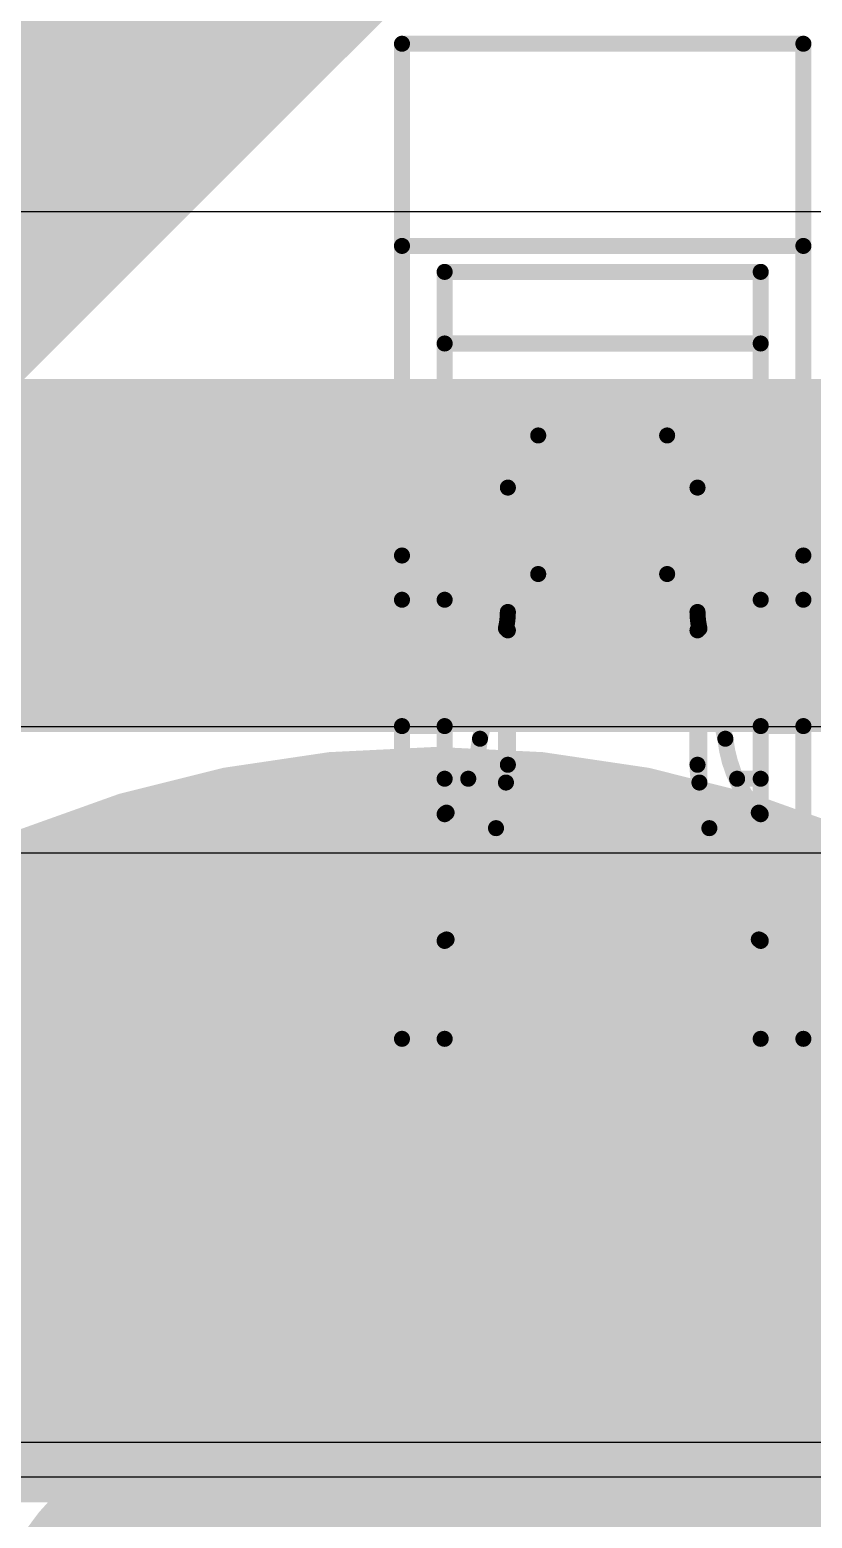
# Model space of a CAD drawing. Header units: inches. Extents: x -6 to 5433, y -4 to 5447.
# Drawn here: x 20.827 to 21.446, y 29.908 to 31.086 of the extents above; entities that cross this region are included whole.
import ezdxf

# ---------------------------------------------------------------- set-up
doc = ezdxf.new("R2010")
doc.units = ezdxf.units.IN
for name, color, linetype in [('Bottom Layer', 5, 'Continuous'), ('Ground', 16, 'Continuous'), ('Mechanical 4', 56, 'Continuous'), ('Power', 76, 'Continuous'), ('Top Layer', 1, 'Continuous')]:
    doc.layers.add(name, color=color, linetype=linetype)

msp = doc.modelspace()

# ---------------------------------------------------------------- linework, layer by layer
at = {"layer": 'Bottom Layer'}
for points in [[(20.94840108, 31.2949463, 0.508, 0.508, 0), (20.94840108, 33.13365484, 0.508, 0.508, 0)], [(20.54516338, 30.8917086, 0.508, 0.508, 0), (20.94840108, 31.2949463, 0.508, 0.508, 0)], [(20.42418064, 29.65487592, 0.2794, 0.2794, -0.9999999999999999), (21.87198064, 29.65487592, 0.2794, 0.2794, 0)], [(20.88138064, 29.65487592, 0.2794, 0.2794, -0.9999999999999999), (21.41478064, 29.65487592, 0.2794, 0.2794, 0)]]:
    msp.add_lwpolyline(points, format="xyseb", dxfattribs=at)
msp.add_lwpolyline([(20.82140108, 31.2949463, 0.254, 0.254, 1), (21.07540108, 31.2949463, 0.254, 0.254, 1)], format="xyseb", close=True, dxfattribs=at)
msp.add_lwpolyline([(20.82140108, 31.2949463, 0.254, 0.254, 1), (21.07540108, 31.2949463, 0.254, 0.254, 1)], format="xyseb", close=True, dxfattribs=at)
at = {"layer": 'Ground'}
msp.add_line((21.86890724, 30.53432806), (20.21764308, 30.53432806), dxfattribs=at)
for points in [[(20.21763038, 30.32714788, 0.1524, 0.1524, 0), (21.91110934, 30.32714788, 0.1524, 0.1524, 0)], [(20.3544043, 29.99694788, 0.1524, 0.1524, 0), (23.57727314, 29.99694788, 0.1524, 0.1524, 0)]]:
    msp.add_lwpolyline(points, format="xyseb", dxfattribs=at)
at = {"layer": 'Mechanical 4'}
for points in [[(21.1211541, 31.07494674, 0.0127, 0.0127, 0), (21.4386541, 31.07494674, 0.0127, 0.0127, 0)], [(21.1211541, 30.28744514, 0.0127, 0.0127, 0), (21.1211541, 31.07494674, 0.0127, 0.0127, 0)], [(21.4386541, 30.66994628, 0.0127, 0.0127, 0), (21.4386541, 31.07494674, 0.0127, 0.0127, 0)], [(21.1211541, 30.91494452, 0.0127, 0.0127, 0), (21.4386541, 30.91494452, 0.0127, 0.0127, 0)], [(21.15490562, 30.89440862, 0.0127, 0.0127, 0), (21.40490512, 30.89440862, 0.0127, 0.0127, 0)], [(21.15490562, 30.28744514, 0.0127, 0.0127, 0), (21.15490562, 30.89440862, 0.0127, 0.0127, 0)], [(21.40490512, 30.28744514, 0.0127, 0.0127, 0), (21.40490512, 30.89440862, 0.0127, 0.0127, 0)], [(21.15490562, 30.83773868, 0.0127, 0.0127, 0), (21.40490512, 30.83773868, 0.0127, 0.0127, 0)], [(21.20490552, 30.72369522, 0.0127, 0.0127, -0.2473774344944057), (21.2289136, 30.76494482, 0.0127, 0.0127, 0)], [(21.22891614, 30.76494482, 0.0127, 0.0127, 0), (21.3308946, 30.76494482, 0.0127, 0.0127, 0)], [(21.22891614, 30.65528286, 0.0127, 0.0127, 0), (21.22891614, 30.76494482, 0.0127, 0.0127, 0)], [(21.3308946, 30.65528286, 0.0127, 0.0127, 0), (21.3308946, 30.76494482, 0.0127, 0.0127, 0)], [(21.33089714, 30.76494482, 0.0127, 0.0127, -0.2473774344948686), (21.35490522, 30.72369522, 0.0127, 0.0127, 0)], [(21.20490552, 30.50434844, 0.0127, 0.0127, 0), (21.20490552, 30.72369522, 0.0127, 0.0127, 0)], [(21.35490522, 30.50434844, 0.0127, 0.0127, 0), (21.35490522, 30.72369522, 0.0127, 0.0127, 0)], [(20.8036541, 30.66994628, 0.0127, 0.0127, 0), (21.1211541, 30.66994628, 0.0127, 0.0127, 0)], [(21.4386541, 30.66994628, 0.0127, 0.0127, 0), (21.7561541, 30.66994628, 0.0127, 0.0127, 0)], [(21.4386541, 30.28744514, 0.0127, 0.0127, 0), (21.4386541, 30.66994628, 0.0127, 0.0127, 0)], [(21.20490552, 30.61071348, 0.0127, 0.0127, -0.2374800627721871), (21.2289136, 30.6552854, 0.0127, 0.0127, 0)], [(21.22891614, 30.65528286, 0.0127, 0.0127, 0), (21.3308946, 30.65528286, 0.0127, 0.0127, 0)], [(21.33089714, 30.6552854, 0.0127, 0.0127, -0.2374800627721868), (21.35490522, 30.61071348, 0.0127, 0.0127, 0)], [(21.1211541, 30.63494508, 0.0127, 0.0127, 0), (21.15490562, 30.63494508, 0.0127, 0.0127, 0)], [(21.40490512, 30.63494508, 0.0127, 0.0127, 0), (21.4386541, 30.63494508, 0.0127, 0.0127, 0)], [(21.20490552, 30.62525752, 0.0127, 0.0127, -0.05786385222271111), (21.2033866, 30.61223494, 0.0127, 0.0127, 0)], [(21.35642414, 30.61223494, 0.0127, 0.0127, -0.057863852222711), (21.35490522, 30.62525752, 0.0127, 0.0127, 0)], [(21.1828634, 30.5249453, 0.0127, 0.0127, 0), (21.2033866, 30.61223494, 0.0127, 0.0127, 0)], [(21.2033866, 30.49027684, 0.0127, 0.0127, 0), (21.2033866, 30.61223494, 0.0127, 0.0127, 0)], [(21.35642414, 30.61223494, 0.0127, 0.0127, 0), (21.3769448, 30.5249453, 0.0127, 0.0127, 0)], [(21.35642414, 30.49027684, 0.0127, 0.0127, 0), (21.35642414, 30.61223494, 0.0127, 0.0127, 0)], [(21.1211541, 30.53494528, 0.0127, 0.0127, 0), (21.15490562, 30.53494528, 0.0127, 0.0127, 0)], [(21.40490512, 30.53494528, 0.0127, 0.0127, 0), (21.4386541, 30.53494528, 0.0127, 0.0127, 0)], [(21.18286594, 30.52494784, 0.0127, 0.0127, -0.1625906327552088), (21.15642454, 30.46645418, 0.0127, 0.0127, 0)], [(21.4033862, 30.46645418, 0.0127, 0.0127, -0.1625906327552086), (21.3769448, 30.52494784, 0.0127, 0.0127, 0)], [(21.20490552, 30.50434844, 0.0127, 0.0127, -0.05365793627864512), (21.2033866, 30.49027684, 0.0127, 0.0127, 0)], [(21.35642414, 30.49027684, 0.0127, 0.0127, -0.05365793627864524), (21.35490522, 30.50434844, 0.0127, 0.0127, 0)], [(21.15490562, 30.49328166, 0.0127, 0.0127, 0), (21.173567, 30.49328166, 0.0127, 0.0127, 0)], [(21.38624374, 30.49328166, 0.0127, 0.0127, 0), (21.40490512, 30.49328166, 0.0127, 0.0127, 0)], [(21.19553292, 30.45417836, 0.0127, 0.0127, 0), (21.2033866, 30.49027684, 0.0127, 0.0127, 0)], [(21.35642414, 30.49027684, 0.0127, 0.0127, 0), (21.36427782, 30.45417836, 0.0127, 0.0127, 0)], [(21.15490562, 30.46521466, 0.0127, 0.0127, -0.01102176108540716), (21.15494118, 30.46530102, 0.0127, 0.0127, 0)], [(21.15494118, 30.46530102, 0.0127, 0.0127, -0.02840440602319793), (21.1549869, 30.46538992, 0.0127, 0.0127, 0)], [(21.1549869, 30.46538992, 0.0127, 0.0127, -0.03504147040441317), (21.15505294, 30.46548644, 0.0127, 0.0127, 0)], [(21.15505294, 30.46548644, 0.0127, 0.0127, -0.0323185831654409), (21.155152, 30.46559312, 0.0127, 0.0127, 0)], [(21.155152, 30.46559312, 0.0127, 0.0127, -0.02446223675801923), (21.15528916, 30.4657125, 0.0127, 0.0127, 0)], [(21.1552917, 30.46570996, 0.0127, 0.0127, -0.01372918961488911), (21.1554695, 30.46584458, 0.0127, 0.0127, 0)], [(21.1554695, 30.46584458, 0.0127, 0.0127, -0.008119992792828714), (21.15568032, 30.46598682, 0.0127, 0.0127, 0)], [(21.15567778, 30.46598936, 0.0127, 0.0127, -0.004820635651863784), (21.155914, 30.46613922, 0.0127, 0.0127, 0)], [(21.155914, 30.46613922, 0.0127, 0.0127, 0), (21.15642454, 30.46645418, 0.0127, 0.0127, 0)], [(21.15642454, 30.36607592, 0.0127, 0.0127, 0), (21.15642454, 30.46645418, 0.0127, 0.0127, 0)], [(21.4033862, 30.46645418, 0.0127, 0.0127, 0), (21.4036529, 30.46629416, 0.0127, 0.0127, 0)], [(21.4033862, 30.36607592, 0.0127, 0.0127, 0), (21.4033862, 30.46645418, 0.0127, 0.0127, 0)], [(21.4036529, 30.46629416, 0.0127, 0.0127, 0), (21.40391198, 30.46613414, 0.0127, 0.0127, 0)], [(21.40390944, 30.4661316, 0.0127, 0.0127, -0.006054857906953654), (21.4041482, 30.46598174, 0.0127, 0.0127, 0)], [(21.40415074, 30.46598428, 0.0127, 0.0127, -0.01073696925297648), (21.40435648, 30.46584204, 0.0127, 0.0127, 0)], [(21.40435648, 30.4658395, 0.0127, 0.0127, -0.01856237098819668), (21.40452158, 30.4657125, 0.0127, 0.0127, 0)], [(21.40452158, 30.46571504, 0.0127, 0.0127, -0.02338621053390174), (21.40464604, 30.4655982, 0.0127, 0.0127, 0)], [(21.40464604, 30.46559565999999, 0.0127, 0.0127, -0.05432145119542688), (21.40480606, 30.465395, 0.0127, 0.0127, 0)], [(21.4048086, 30.46539754, 0.0127, 0.0127, -0.02859688059163642), (21.40490766, 30.46521466, 0.0127, 0.0127, 0)], [(21.19553292, 30.4541809, 0.0127, 0.0127, -0.1798939642534223), (21.15642454, 30.36607592, 0.0127, 0.0127, 0)], [(21.19553292, 30.45417836, 0.0127, 0.0127, 0), (21.36427782, 30.45417836, 0.0127, 0.0127, 0)], [(21.4033862, 30.36607592, 0.0127, 0.0127, -0.1798939642534224), (21.36427782, 30.4541809, 0.0127, 0.0127, 0)], [(21.15490562, 30.36514628, 0.0127, 0.0127, -0.01323430968245836), (21.15494118, 30.36521231999999, 0.0127, 0.0127, 0)], [(21.15490562, 30.36494562, 0.0127, 0.0127, 0), (21.40490512, 30.36494562, 0.0127, 0.0127, 0)], [(21.15494118, 30.36521231999999, 0.0127, 0.0127, -0.03268862898891936), (21.1549869, 30.36528089999999, 0.0127, 0.0127, 0)], [(21.1549869, 30.36527582, 0.0127, 0.0127, -0.03744583036503331), (21.15505294, 30.36534948, 0.0127, 0.0127, 0)], [(21.15505294, 30.36534948, 0.0127, 0.0127, -0.03188120457604582), (21.155152, 30.36542822, 0.0127, 0.0127, 0)], [(21.15514946, 30.36543076, 0.0127, 0.0127, -0.02261994750720471), (21.15528916, 30.3655222, 0.0127, 0.0127, 0)], [(21.15528916, 30.36551966, 0.0127, 0.0127, -0.01220889246179333), (21.15546696, 30.36561872, 0.0127, 0.0127, 0)], [(21.15546696, 30.36561872, 0.0127, 0.0127, -0.007070305375616081), (21.15567778, 30.3657254, 0.0127, 0.0127, 0)], [(21.15567778, 30.3657254, 0.0127, 0.0127, 0), (21.155914, 30.3658397, 0.0127, 0.0127, 0)], [(21.155914, 30.3658397, 0.0127, 0.0127, 0), (21.15642454, 30.36607592, 0.0127, 0.0127, 0)], [(21.4033862, 30.36607592, 0.0127, 0.0127, 0), (21.4036529, 30.365954, 0.0127, 0.0127, 0)], [(21.4036529, 30.365954, 0.0127, 0.0127, 0), (21.40391198, 30.36583716, 0.0127, 0.0127, 0)], [(21.40391198, 30.36583716, 0.0127, 0.0127, -0.005205334033138198), (21.40415074, 30.3657254, 0.0127, 0.0127, 0)], [(21.4041482, 30.36572286, 0.0127, 0.0127, -0.009375622349205713), (21.40435394, 30.36561618, 0.0127, 0.0127, 0)], [(21.40435394, 30.36561618, 0.0127, 0.0127, -0.01668702490975472), (21.40452158, 30.36551966, 0.0127, 0.0127, 0)], [(21.40452158, 30.36551966, 0.0127, 0.0127, -0.02199391698941086), (21.40464604, 30.3654333, 0.0127, 0.0127, 0)], [(21.4046435, 30.3654333, 0.0127, 0.0127, -0.02675089175309292), (21.40473748, 30.36535456, 0.0127, 0.0127, 0)], [(21.40474002, 30.36535456, 0.0127, 0.0127, -0.02828763810081745), (21.4048086, 30.36528344, 0.0127, 0.0127, 0)], [(21.4048086, 30.36528344, 0.0127, 0.0127, -0.03260546149608672), (21.40490512, 30.36514628, 0.0127, 0.0127, 0)], [(21.1211541, 30.28744514, 0.0127, 0.0127, 0), (21.4386541, 30.28744514, 0.0127, 0.0127, 0)]]:
    msp.add_lwpolyline(points, format="xyseb", dxfattribs=at)
for points in [[(21.1179791, 31.07494674, 0.00635, 0.00635, 1), (21.1243291, 31.07494674, 0.00635, 0.00635, 1)], [(21.1179791, 31.07494674, 0.00635, 0.00635, 1), (21.1243291, 31.07494674, 0.00635, 0.00635, 1)], [(21.4354791, 31.07494674, 0.00635, 0.00635, 1), (21.4418291, 31.07494674, 0.00635, 0.00635, 1)], [(21.4354791, 31.07494674, 0.00635, 0.00635, 1), (21.4418291, 31.07494674, 0.00635, 0.00635, 1)], [(21.1179791, 30.91494452, 0.00635, 0.00635, 1), (21.1243291, 30.91494452, 0.00635, 0.00635, 1)], [(21.4354791, 30.91494452, 0.00635, 0.00635, 1), (21.4418291, 30.91494452, 0.00635, 0.00635, 1)], [(21.15173062, 30.89440862, 0.00635, 0.00635, 1), (21.15808062, 30.89440862, 0.00635, 0.00635, 1)], [(21.15173062, 30.89440862, 0.00635, 0.00635, 1), (21.15808062, 30.89440862, 0.00635, 0.00635, 1)], [(21.40173012, 30.89440862, 0.00635, 0.00635, 1), (21.40808012, 30.89440862, 0.00635, 0.00635, 1)], [(21.40173012, 30.89440862, 0.00635, 0.00635, 1), (21.40808012, 30.89440862, 0.00635, 0.00635, 1)], [(21.15173062, 30.83773868, 0.00635, 0.00635, 1), (21.15808062, 30.83773868, 0.00635, 0.00635, 1)], [(21.40173012, 30.83773868, 0.00635, 0.00635, 1), (21.40808012, 30.83773868, 0.00635, 0.00635, 1)], [(21.2257386, 30.76494482, 0.00635, 0.00635, 1), (21.2320886, 30.76494482, 0.00635, 0.00635, 1)], [(21.22574114, 30.76494482, 0.00635, 0.00635, 1), (21.23209114, 30.76494482, 0.00635, 0.00635, 1)], [(21.22574114, 30.76494482, 0.00635, 0.00635, 1), (21.23209114, 30.76494482, 0.00635, 0.00635, 1)], [(21.3277196, 30.76494482, 0.00635, 0.00635, 1), (21.3340696, 30.76494482, 0.00635, 0.00635, 1)], [(21.3277196, 30.76494482, 0.00635, 0.00635, 1), (21.3340696, 30.76494482, 0.00635, 0.00635, 1)], [(21.32772214, 30.76494482, 0.00635, 0.00635, 1), (21.33407214, 30.76494482, 0.00635, 0.00635, 1)], [(21.20173052, 30.72369522, 0.00635, 0.00635, 1), (21.20808052, 30.72369522, 0.00635, 0.00635, 1)], [(21.20173052, 30.72369522, 0.00635, 0.00635, 1), (21.20808052, 30.72369522, 0.00635, 0.00635, 1)], [(21.35173022, 30.72369522, 0.00635, 0.00635, 1), (21.35808022, 30.72369522, 0.00635, 0.00635, 1)], [(21.35173022, 30.72369522, 0.00635, 0.00635, 1), (21.35808022, 30.72369522, 0.00635, 0.00635, 1)], [(21.1179791, 30.66994628, 0.00635, 0.00635, 1), (21.1243291, 30.66994628, 0.00635, 0.00635, 1)], [(21.4354791, 30.66994628, 0.00635, 0.00635, 1), (21.4418291, 30.66994628, 0.00635, 0.00635, 1)], [(21.4354791, 30.66994628, 0.00635, 0.00635, 1), (21.4418291, 30.66994628, 0.00635, 0.00635, 1)], [(21.4354791, 30.66994628, 0.00635, 0.00635, 1), (21.4418291, 30.66994628, 0.00635, 0.00635, 1)], [(21.2257386, 30.6552854, 0.00635, 0.00635, 1), (21.2320886, 30.6552854, 0.00635, 0.00635, 1)], [(21.22574114, 30.65528286, 0.00635, 0.00635, 1), (21.23209114, 30.65528286, 0.00635, 0.00635, 1)], [(21.22574114, 30.65528286, 0.00635, 0.00635, 1), (21.23209114, 30.65528286, 0.00635, 0.00635, 1)], [(21.3277196, 30.65528286, 0.00635, 0.00635, 1), (21.3340696, 30.65528286, 0.00635, 0.00635, 1)], [(21.3277196, 30.65528286, 0.00635, 0.00635, 1), (21.3340696, 30.65528286, 0.00635, 0.00635, 1)], [(21.32772214, 30.6552854, 0.00635, 0.00635, 1), (21.33407214, 30.6552854, 0.00635, 0.00635, 1)], [(21.1179791, 30.63494508, 0.00635, 0.00635, 1), (21.1243291, 30.63494508, 0.00635, 0.00635, 1)], [(21.15173062, 30.63494508, 0.00635, 0.00635, 1), (21.15808062, 30.63494508, 0.00635, 0.00635, 1)], [(21.40173012, 30.63494508, 0.00635, 0.00635, 1), (21.40808012, 30.63494508, 0.00635, 0.00635, 1)], [(21.4354791, 30.63494508, 0.00635, 0.00635, 1), (21.4418291, 30.63494508, 0.00635, 0.00635, 1)], [(21.20173052, 30.62525752, 0.00635, 0.00635, 1), (21.20808052, 30.62525752, 0.00635, 0.00635, 1)], [(21.35173022, 30.62525752, 0.00635, 0.00635, 1), (21.35808022, 30.62525752, 0.00635, 0.00635, 1)], [(21.2002116, 30.61223494, 0.00635, 0.00635, 1), (21.2065616, 30.61223494, 0.00635, 0.00635, 1)], [(21.2002116, 30.61223494, 0.00635, 0.00635, 1), (21.2065616, 30.61223494, 0.00635, 0.00635, 1)], [(21.2002116, 30.61223494, 0.00635, 0.00635, 1), (21.2065616, 30.61223494, 0.00635, 0.00635, 1)], [(21.20173052, 30.61071348, 0.00635, 0.00635, 1), (21.20808052, 30.61071348, 0.00635, 0.00635, 1)], [(21.35173022, 30.61071348, 0.00635, 0.00635, 1), (21.35808022, 30.61071348, 0.00635, 0.00635, 1)], [(21.35324914, 30.61223494, 0.00635, 0.00635, 1), (21.35959914, 30.61223494, 0.00635, 0.00635, 1)], [(21.35324914, 30.61223494, 0.00635, 0.00635, 1), (21.35959914, 30.61223494, 0.00635, 0.00635, 1)], [(21.35324914, 30.61223494, 0.00635, 0.00635, 1), (21.35959914, 30.61223494, 0.00635, 0.00635, 1)], [(21.1179791, 30.53494528, 0.00635, 0.00635, 1), (21.1243291, 30.53494528, 0.00635, 0.00635, 1)], [(21.15173062, 30.53494528, 0.00635, 0.00635, 1), (21.15808062, 30.53494528, 0.00635, 0.00635, 1)], [(21.40173012, 30.53494528, 0.00635, 0.00635, 1), (21.40808012, 30.53494528, 0.00635, 0.00635, 1)], [(21.4354791, 30.53494528, 0.00635, 0.00635, 1), (21.4418291, 30.53494528, 0.00635, 0.00635, 1)], [(21.1796884, 30.5249453, 0.00635, 0.00635, 1), (21.1860384, 30.5249453, 0.00635, 0.00635, 1)], [(21.17969094, 30.52494784, 0.00635, 0.00635, 1), (21.18604094, 30.52494784, 0.00635, 0.00635, 1)], [(21.3737698, 30.52494784, 0.00635, 0.00635, 1), (21.3801198, 30.52494784, 0.00635, 0.00635, 1)], [(21.3737698, 30.5249453, 0.00635, 0.00635, 1), (21.3801198, 30.5249453, 0.00635, 0.00635, 1)], [(21.20173052, 30.50434844, 0.00635, 0.00635, 1), (21.20808052, 30.50434844, 0.00635, 0.00635, 1)], [(21.20173052, 30.50434844, 0.00635, 0.00635, 1), (21.20808052, 30.50434844, 0.00635, 0.00635, 1)], [(21.35173022, 30.50434844, 0.00635, 0.00635, 1), (21.35808022, 30.50434844, 0.00635, 0.00635, 1)], [(21.35173022, 30.50434844, 0.00635, 0.00635, 1), (21.35808022, 30.50434844, 0.00635, 0.00635, 1)], [(21.15173062, 30.49328166, 0.00635, 0.00635, 1), (21.15808062, 30.49328166, 0.00635, 0.00635, 1)], [(21.170392, 30.49328166, 0.00635, 0.00635, 1), (21.176742, 30.49328166, 0.00635, 0.00635, 1)], [(21.38306874, 30.49328166, 0.00635, 0.00635, 1), (21.38941874, 30.49328166, 0.00635, 0.00635, 1)], [(21.40173012, 30.49328166, 0.00635, 0.00635, 1), (21.40808012, 30.49328166, 0.00635, 0.00635, 1)], [(21.2002116, 30.49027684, 0.00635, 0.00635, 1), (21.2065616, 30.49027684, 0.00635, 0.00635, 1)], [(21.2002116, 30.49027684, 0.00635, 0.00635, 1), (21.2065616, 30.49027684, 0.00635, 0.00635, 1)], [(21.2002116, 30.49027684, 0.00635, 0.00635, 1), (21.2065616, 30.49027684, 0.00635, 0.00635, 1)], [(21.35324914, 30.49027684, 0.00635, 0.00635, 1), (21.35959914, 30.49027684, 0.00635, 0.00635, 1)], [(21.35324914, 30.49027684, 0.00635, 0.00635, 1), (21.35959914, 30.49027684, 0.00635, 0.00635, 1)], [(21.35324914, 30.49027684, 0.00635, 0.00635, 1), (21.35959914, 30.49027684, 0.00635, 0.00635, 1)], [(21.15173062, 30.46521466, 0.00635, 0.00635, 1), (21.15808062, 30.46521466, 0.00635, 0.00635, 1)], [(21.15176618, 30.46530102, 0.00635, 0.00635, 1), (21.15811618, 30.46530102, 0.00635, 0.00635, 1)], [(21.15176618, 30.46530102, 0.00635, 0.00635, 1), (21.15811618, 30.46530102, 0.00635, 0.00635, 1)], [(21.1518119, 30.46538992, 0.00635, 0.00635, 1), (21.1581619, 30.46538992, 0.00635, 0.00635, 1)], [(21.1518119, 30.46538992, 0.00635, 0.00635, 1), (21.1581619, 30.46538992, 0.00635, 0.00635, 1)], [(21.15187794, 30.46548644, 0.00635, 0.00635, 1), (21.15822794, 30.46548644, 0.00635, 0.00635, 1)], [(21.15187794, 30.46548644, 0.00635, 0.00635, 1), (21.15822794, 30.46548644, 0.00635, 0.00635, 1)], [(21.151977, 30.46559312, 0.00635, 0.00635, 1), (21.158327, 30.46559312, 0.00635, 0.00635, 1)], [(21.151977, 30.46559312, 0.00635, 0.00635, 1), (21.158327, 30.46559312, 0.00635, 0.00635, 1)], [(21.15211416, 30.4657125, 0.00635, 0.00635, 1), (21.15846416, 30.4657125, 0.00635, 0.00635, 1)], [(21.1521167, 30.46570996, 0.00635, 0.00635, 1), (21.1584667, 30.46570996, 0.00635, 0.00635, 1)], [(21.1522945, 30.46584458, 0.00635, 0.00635, 1), (21.1586445, 30.46584458, 0.00635, 0.00635, 1)], [(21.1522945, 30.46584458, 0.00635, 0.00635, 1), (21.1586445, 30.46584458, 0.00635, 0.00635, 1)], [(21.15250278, 30.46598936, 0.00635, 0.00635, 1), (21.15885278, 30.46598936, 0.00635, 0.00635, 1)], [(21.15250532, 30.46598682, 0.00635, 0.00635, 1), (21.15885532, 30.46598682, 0.00635, 0.00635, 1)], [(21.152739, 30.46613922, 0.00635, 0.00635, 1), (21.159089, 30.46613922, 0.00635, 0.00635, 1)], [(21.152739, 30.46613922, 0.00635, 0.00635, 1), (21.159089, 30.46613922, 0.00635, 0.00635, 1)], [(21.15324954, 30.46645418, 0.00635, 0.00635, 1), (21.15959954, 30.46645418, 0.00635, 0.00635, 1)], [(21.15324954, 30.46645418, 0.00635, 0.00635, 1), (21.15959954, 30.46645418, 0.00635, 0.00635, 1)], [(21.15324954, 30.46645418, 0.00635, 0.00635, 1), (21.15959954, 30.46645418, 0.00635, 0.00635, 1)], [(21.4002112, 30.46645418, 0.00635, 0.00635, 1), (21.4065612, 30.46645418, 0.00635, 0.00635, 1)], [(21.4002112, 30.46645418, 0.00635, 0.00635, 1), (21.4065612, 30.46645418, 0.00635, 0.00635, 1)], [(21.4002112, 30.46645418, 0.00635, 0.00635, 1), (21.4065612, 30.46645418, 0.00635, 0.00635, 1)], [(21.4004779, 30.46629416, 0.00635, 0.00635, 1), (21.4068279, 30.46629416, 0.00635, 0.00635, 1)], [(21.4004779, 30.46629416, 0.00635, 0.00635, 1), (21.4068279, 30.46629416, 0.00635, 0.00635, 1)], [(21.40073444, 30.4661316, 0.00635, 0.00635, 1), (21.40708444, 30.4661316, 0.00635, 0.00635, 1)], [(21.40073698, 30.46613414, 0.00635, 0.00635, 1), (21.40708698, 30.46613414, 0.00635, 0.00635, 1)], [(21.4009732, 30.46598174, 0.00635, 0.00635, 1), (21.4073232, 30.46598174, 0.00635, 0.00635, 1)], [(21.40097574, 30.46598428, 0.00635, 0.00635, 1), (21.40732574, 30.46598428, 0.00635, 0.00635, 1)], [(21.40118148, 30.46584204, 0.00635, 0.00635, 1), (21.40753148, 30.46584204, 0.00635, 0.00635, 1)], [(21.40118148, 30.4658395, 0.00635, 0.00635, 1), (21.40753148, 30.4658395, 0.00635, 0.00635, 1)], [(21.40134658, 30.46571504, 0.00635, 0.00635, 1), (21.40769658, 30.46571504, 0.00635, 0.00635, 1)], [(21.40134658, 30.4657125, 0.00635, 0.00635, 1), (21.40769658, 30.4657125, 0.00635, 0.00635, 1)], [(21.40147104, 30.4655982, 0.00635, 0.00635, 1), (21.40782104, 30.4655982, 0.00635, 0.00635, 1)], [(21.40147104, 30.46559565999999, 0.00635, 0.00635, 1), (21.40782104, 30.46559565999999, 0.00635, 0.00635, 1)], [(21.40163106, 30.465395, 0.00635, 0.00635, 1), (21.40798106, 30.465395, 0.00635, 0.00635, 1)], [(21.4016336, 30.46539754, 0.00635, 0.00635, 1), (21.4079836, 30.46539754, 0.00635, 0.00635, 1)], [(21.40173266, 30.46521466, 0.00635, 0.00635, 1), (21.40808266, 30.46521466, 0.00635, 0.00635, 1)], [(21.19235792, 30.4541809, 0.00635, 0.00635, 1), (21.19870792, 30.4541809, 0.00635, 0.00635, 1)], [(21.19235792, 30.45417836, 0.00635, 0.00635, 1), (21.19870792, 30.45417836, 0.00635, 0.00635, 1)], [(21.19235792, 30.45417836, 0.00635, 0.00635, 1), (21.19870792, 30.45417836, 0.00635, 0.00635, 1)], [(21.36110282, 30.4541809, 0.00635, 0.00635, 1), (21.36745282, 30.4541809, 0.00635, 0.00635, 1)], [(21.36110282, 30.45417836, 0.00635, 0.00635, 1), (21.36745282, 30.45417836, 0.00635, 0.00635, 1)], [(21.36110282, 30.45417836, 0.00635, 0.00635, 1), (21.36745282, 30.45417836, 0.00635, 0.00635, 1)], [(21.15173062, 30.36514628, 0.00635, 0.00635, 1), (21.15808062, 30.36514628, 0.00635, 0.00635, 1)], [(21.15173062, 30.36494562, 0.00635, 0.00635, 1), (21.15808062, 30.36494562, 0.00635, 0.00635, 1)], [(21.15176618, 30.36521231999999, 0.00635, 0.00635, 1), (21.15811618, 30.36521231999999, 0.00635, 0.00635, 1)], [(21.15176618, 30.36521231999999, 0.00635, 0.00635, 1), (21.15811618, 30.36521231999999, 0.00635, 0.00635, 1)], [(21.1518119, 30.36528089999999, 0.00635, 0.00635, 1), (21.1581619, 30.36528089999999, 0.00635, 0.00635, 1)], [(21.1518119, 30.36527582, 0.00635, 0.00635, 1), (21.1581619, 30.36527582, 0.00635, 0.00635, 1)], [(21.15187794, 30.36534948, 0.00635, 0.00635, 1), (21.15822794, 30.36534948, 0.00635, 0.00635, 1)], [(21.15187794, 30.36534948, 0.00635, 0.00635, 1), (21.15822794, 30.36534948, 0.00635, 0.00635, 1)], [(21.15197446, 30.36543076, 0.00635, 0.00635, 1), (21.15832446, 30.36543076, 0.00635, 0.00635, 1)], [(21.151977, 30.36542822, 0.00635, 0.00635, 1), (21.158327, 30.36542822, 0.00635, 0.00635, 1)], [(21.15211416, 30.3655222, 0.00635, 0.00635, 1), (21.15846416, 30.3655222, 0.00635, 0.00635, 1)], [(21.15211416, 30.36551966, 0.00635, 0.00635, 1), (21.15846416, 30.36551966, 0.00635, 0.00635, 1)], [(21.15229196, 30.36561872, 0.00635, 0.00635, 1), (21.15864196, 30.36561872, 0.00635, 0.00635, 1)], [(21.15229196, 30.36561872, 0.00635, 0.00635, 1), (21.15864196, 30.36561872, 0.00635, 0.00635, 1)], [(21.15250278, 30.3657254, 0.00635, 0.00635, 1), (21.15885278, 30.3657254, 0.00635, 0.00635, 1)], [(21.15250278, 30.3657254, 0.00635, 0.00635, 1), (21.15885278, 30.3657254, 0.00635, 0.00635, 1)], [(21.152739, 30.3658397, 0.00635, 0.00635, 1), (21.159089, 30.3658397, 0.00635, 0.00635, 1)], [(21.152739, 30.3658397, 0.00635, 0.00635, 1), (21.159089, 30.3658397, 0.00635, 0.00635, 1)], [(21.15324954, 30.36607592, 0.00635, 0.00635, 1), (21.15959954, 30.36607592, 0.00635, 0.00635, 1)], [(21.15324954, 30.36607592, 0.00635, 0.00635, 1), (21.15959954, 30.36607592, 0.00635, 0.00635, 1)], [(21.15324954, 30.36607592, 0.00635, 0.00635, 1), (21.15959954, 30.36607592, 0.00635, 0.00635, 1)], [(21.4002112, 30.36607592, 0.00635, 0.00635, 1), (21.4065612, 30.36607592, 0.00635, 0.00635, 1)], [(21.4002112, 30.36607592, 0.00635, 0.00635, 1), (21.4065612, 30.36607592, 0.00635, 0.00635, 1)], [(21.4002112, 30.36607592, 0.00635, 0.00635, 1), (21.4065612, 30.36607592, 0.00635, 0.00635, 1)], [(21.4004779, 30.365954, 0.00635, 0.00635, 1), (21.4068279, 30.365954, 0.00635, 0.00635, 1)], [(21.4004779, 30.365954, 0.00635, 0.00635, 1), (21.4068279, 30.365954, 0.00635, 0.00635, 1)], [(21.40073698, 30.36583716, 0.00635, 0.00635, 1), (21.40708698, 30.36583716, 0.00635, 0.00635, 1)], [(21.40073698, 30.36583716, 0.00635, 0.00635, 1), (21.40708698, 30.36583716, 0.00635, 0.00635, 1)], [(21.4009732, 30.36572286, 0.00635, 0.00635, 1), (21.4073232, 30.36572286, 0.00635, 0.00635, 1)], [(21.40097574, 30.3657254, 0.00635, 0.00635, 1), (21.40732574, 30.3657254, 0.00635, 0.00635, 1)], [(21.40117894, 30.36561618, 0.00635, 0.00635, 1), (21.40752894, 30.36561618, 0.00635, 0.00635, 1)], [(21.40117894, 30.36561618, 0.00635, 0.00635, 1), (21.40752894, 30.36561618, 0.00635, 0.00635, 1)], [(21.40134658, 30.36551966, 0.00635, 0.00635, 1), (21.40769658, 30.36551966, 0.00635, 0.00635, 1)], [(21.40134658, 30.36551966, 0.00635, 0.00635, 1), (21.40769658, 30.36551966, 0.00635, 0.00635, 1)], [(21.4014685, 30.3654333, 0.00635, 0.00635, 1), (21.4078185, 30.3654333, 0.00635, 0.00635, 1)], [(21.40147104, 30.3654333, 0.00635, 0.00635, 1), (21.40782104, 30.3654333, 0.00635, 0.00635, 1)], [(21.40156248, 30.36535456, 0.00635, 0.00635, 1), (21.40791248, 30.36535456, 0.00635, 0.00635, 1)], [(21.40156502, 30.36535456, 0.00635, 0.00635, 1), (21.40791502, 30.36535456, 0.00635, 0.00635, 1)], [(21.4016336, 30.36528344, 0.00635, 0.00635, 1), (21.4079836, 30.36528344, 0.00635, 0.00635, 1)], [(21.4016336, 30.36528344, 0.00635, 0.00635, 1), (21.4079836, 30.36528344, 0.00635, 0.00635, 1)], [(21.40173012, 30.36514628, 0.00635, 0.00635, 1), (21.40808012, 30.36514628, 0.00635, 0.00635, 1)], [(21.40173012, 30.36494562, 0.00635, 0.00635, 1), (21.40808012, 30.36494562, 0.00635, 0.00635, 1)], [(21.1179791, 30.28744514, 0.00635, 0.00635, 1), (21.1243291, 30.28744514, 0.00635, 0.00635, 1)], [(21.1179791, 30.28744514, 0.00635, 0.00635, 1), (21.1243291, 30.28744514, 0.00635, 0.00635, 1)], [(21.15173062, 30.28744514, 0.00635, 0.00635, 1), (21.15808062, 30.28744514, 0.00635, 0.00635, 1)], [(21.40173012, 30.28744514, 0.00635, 0.00635, 1), (21.40808012, 30.28744514, 0.00635, 0.00635, 1)], [(21.4354791, 30.28744514, 0.00635, 0.00635, 1), (21.4418291, 30.28744514, 0.00635, 0.00635, 1)], [(21.4354791, 30.28744514, 0.00635, 0.00635, 1), (21.4418291, 30.28744514, 0.00635, 0.00635, 1)]]:
    msp.add_lwpolyline(points, format="xyseb", close=True, dxfattribs=at)
at = {"layer": 'Power'}
for p, q in [((26.55660678, 30.4342927), (19.90382354, 30.4342927)), ((20.0003664, 29.96813666), (36.52846136, 29.96813666))]:
    msp.add_line(p, q, dxfattribs=at)
msp.add_lwpolyline([(19.90382354, 30.20121468, 0.2032, 0.2032, 0), (54.36794816, 30.20121468, 0.2032, 0.2032, 0)], format="xyseb", dxfattribs=at)
at = {"layer": 'Top Layer'}
for p, q in [((25.89477168, 30.94187106), (20.55683722, 30.94187106)), ((20.25482614, 29.9408215), (26.1967853, 29.9408215))]:
    msp.add_line(p, q, dxfattribs=at)
for points in [[(20.44420346, 30.66994628, 0.2794, 0.2794, 0), (26.00740798, 30.66994628, 0.2794, 0.2794, 0)], [(20.25482614, 30.21274628, 0.2794, 0.2794, 0), (26.1967853, 30.21274628, 0.2794, 0.2794, 0)]]:
    msp.add_lwpolyline(points, format="xyseb", dxfattribs=at)

doc.saveas('drawing.dxf')
